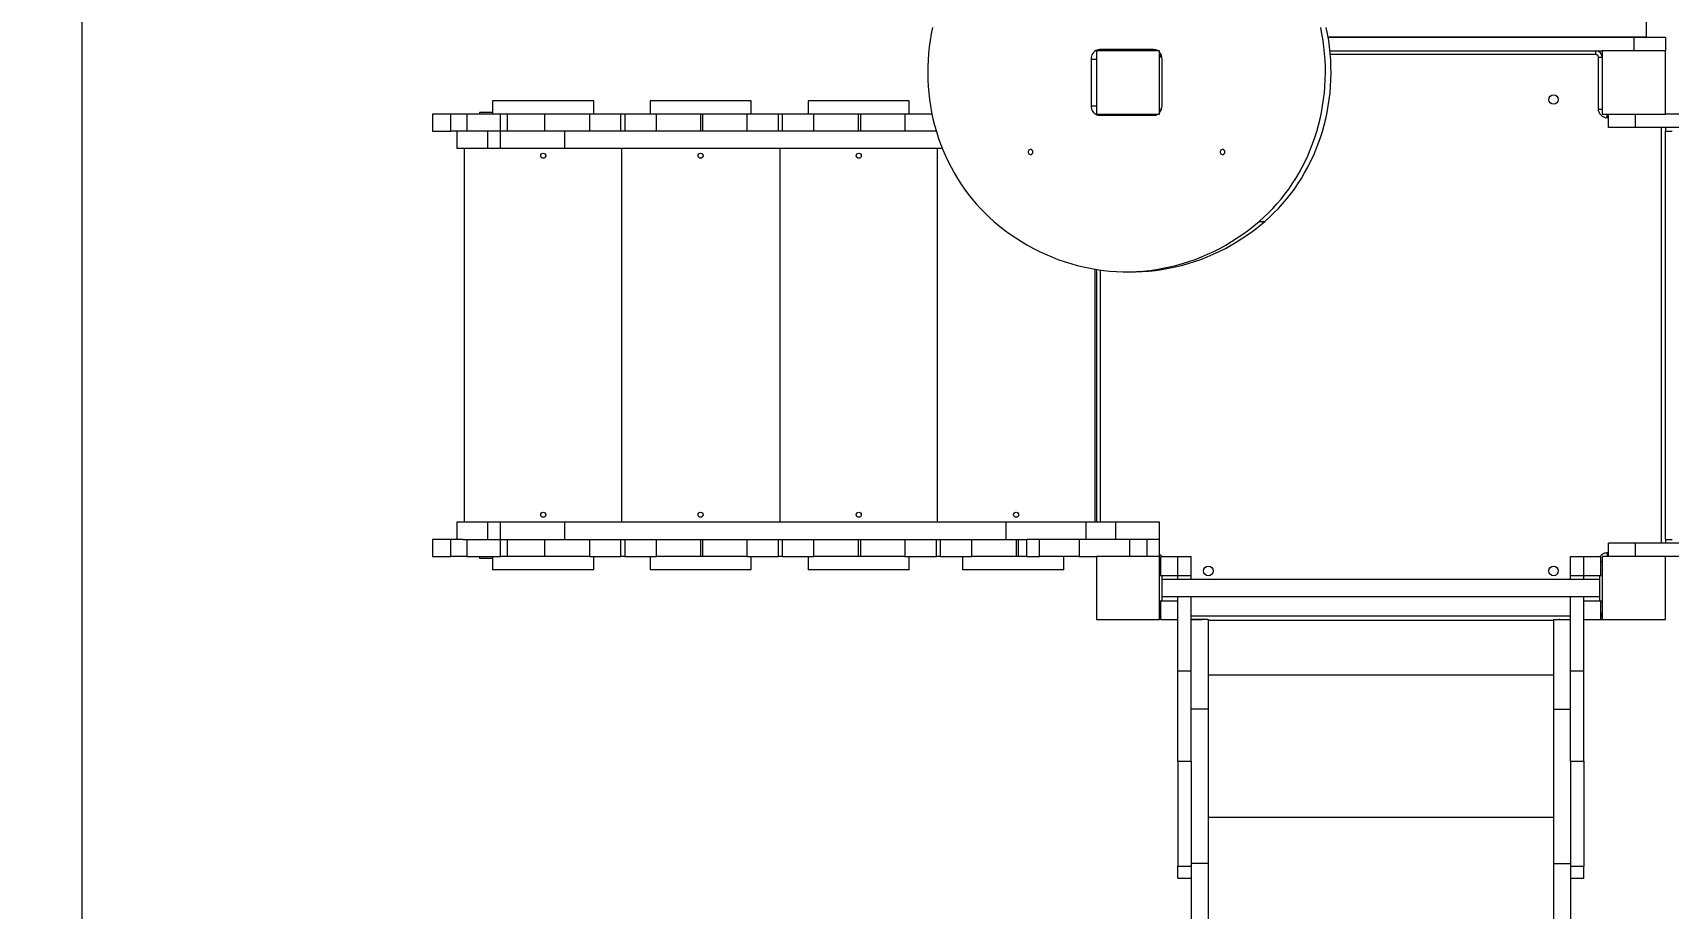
# Model space of a CAD drawing. Header units: millimetres. Extents: x -7245 to 6306, y -6696 to 5973.
# Drawn here: x -4444 to -1857, y -455 to 931 of the extents above; entities that cross this region are included whole.
import ezdxf

# ---------------------------------------------------------------- set-up
doc = ezdxf.new("R2010")
doc.units = ezdxf.units.MM
for name, color, linetype in [('DIKOM_ОБЪЕКТ', 7, 'Continuous'), ('DIKOM_РАЗМЕР_ЗОНА', 7, 'Continuous'), ('DIKOM_РАЗМЕР_ОБЪЕКТА', 7, 'Continuous')]:
    doc.layers.add(name, color=color, linetype=linetype)
doc.styles.add('style1', font='arial.ttf', dxfattribs={"width": 0.8})
doc.dimstyles.new('1-50', dxfattribs={"dimtxt": 300, "dimasz": 200, "dimexe": 100, "dimexo": 0, "dimgap": 100, "dimtad": 1, "dimtxsty": 'style1', "dimcen": 200, "dimclrd": 7, "dimclre": 7, "dimclrt": 7, "dimadec": 1, "dimazin": 2, "dimtfac": 1, "dimtmove": 0, "dimatfit": 2, "dimfxl": 0, "dimlwd": 25, "dimlwe": 18, "dimarcsym": 0})

# ---------------------------------------------------------------- blocks, each defined once
blk = doc.blocks.new('*D10')
at = {"layer": 'Defpoints', "color": 0, "transparency": 16777216}
for p in [(-4365.7, 2792.5), (4306.2, 475.6), (4306.2, -5965.3)]:
    blk.add_point(p, dxfattribs=at)
at = {"layer": 'DIKOM_РАЗМЕР_ОБЪЕКТА', "color": 7, "lineweight": 18, "transparency": 16777216}
for p, q in [((-4365.7, 2792.5), (-4365.7, -6065.3)), ((4306.2, 475.6), (4306.2, -6065.3))]:
    blk.add_line(p, q, dxfattribs=at)
at = {"layer": 'DIKOM_РАЗМЕР_ОБЪЕКТА', "color": 7, "lineweight": 25, "transparency": 16777216}
blk.add_line((-4165.7, -5965.3), (4106.2, -5965.3), dxfattribs=at)
at = {"layer": 'DIKOM_РАЗМЕР_ОБЪЕКТА', "color": 7, "transparency": 16777216}
for points in [[(-4165.7, -5931.9), (-4165.7, -5998.6), (-4365.7, -5965.3)], [(4106.2, -5931.9), (4106.2, -5998.6), (4306.2, -5965.3)]]:
    blk.add_solid(points, dxfattribs=at)
at = {"layer": 'DIKOM_РАЗМЕР_ОБЪЕКТА', "color": 7, "transparency": 16777216, "insert": (-85.8, -5712.1), "char_height": 300, "attachment_point": 5, "style": 'style1'}
blk.add_mtext('8650', dxfattribs=at)
blk = doc.blocks.new('*D11')
at = {"layer": 'Defpoints', "color": 0, "transparency": 16777216}
for p in [(-3472.3, 4472.8), (-6199.7, -2928.9), (1850.2, -2928.9)]:
    blk.add_point(p, dxfattribs=at)
at = {"layer": 'DIKOM_РАЗМЕР_ОБЪЕКТА', "color": 7, "lineweight": 18, "transparency": 16777216}
for p, q in [((-3472.3, 4472.8), (-6299.7, 4472.8)), ((1850.2, -2928.9), (-6299.7, -2928.9))]:
    blk.add_line(p, q, dxfattribs=at)
at = {"layer": 'DIKOM_РАЗМЕР_ОБЪЕКТА', "color": 7, "lineweight": 25, "transparency": 16777216}
blk.add_line((-6199.7, 4272.8), (-6199.7, -2728.9), dxfattribs=at)
at = {"layer": 'DIKOM_РАЗМЕР_ОБЪЕКТА', "color": 7, "transparency": 16777216}
for points in [[(-6233.1, 4272.8), (-6166.4, 4272.8), (-6199.7, 4472.8)], [(-6233.1, -2728.9), (-6166.4, -2728.9), (-6199.7, -2928.9)]]:
    blk.add_solid(points, dxfattribs=at)
at = {"layer": 'DIKOM_РАЗМЕР_ОБЪЕКТА', "color": 7, "transparency": 16777216, "insert": (-6452.9, 984.5), "char_height": 300, "attachment_point": 5, "rotation": 90, "style": 'style1'}
blk.add_mtext('7400', dxfattribs=at)
blk = doc.blocks.new('*D12')
at = {"layer": 'Defpoints', "color": 0, "transparency": 16777216}
for p in [(-5865.7, 123.3), (6306.2, -91.9), (6306.2, -6596.1)]:
    blk.add_point(p, dxfattribs=at)
at = {"layer": 'DIKOM_РАЗМЕР_ЗОНА', "color": 7, "lineweight": 18, "transparency": 16777216}
for p, q in [((-5865.7, 123.3), (-5865.7, -6696.1)), ((6306.2, -91.9), (6306.2, -6696.1))]:
    blk.add_line(p, q, dxfattribs=at)
at = {"layer": 'DIKOM_РАЗМЕР_ЗОНА', "color": 7, "lineweight": 25, "transparency": 16777216}
blk.add_line((-5665.7, -6596.1), (6106.2, -6596.1), dxfattribs=at)
at = {"layer": 'DIKOM_РАЗМЕР_ЗОНА', "color": 7, "transparency": 16777216}
for points in [[(-5665.7, -6562.8), (-5665.7, -6629.5), (-5865.7, -6596.1)], [(6106.2, -6562.8), (6106.2, -6629.5), (6306.2, -6596.1)]]:
    blk.add_solid(points, dxfattribs=at)
at = {"layer": 'DIKOM_РАЗМЕР_ЗОНА', "color": 7, "transparency": 16777216, "insert": (-71.2, -6343), "char_height": 300, "attachment_point": 5, "style": 'style1'}
blk.add_mtext('12150', dxfattribs=at)
blk = doc.blocks.new('*D13')
at = {"layer": 'Defpoints', "color": 0, "transparency": 16777216}
for p in [(-4231.9, 5972.8), (-6795, -4928.9), (1792.4, -4928.9)]:
    blk.add_point(p, dxfattribs=at)
at = {"layer": 'DIKOM_РАЗМЕР_ЗОНА', "color": 7, "lineweight": 18, "transparency": 16777216}
for p, q in [((-4231.9, 5972.8), (-6895, 5972.8)), ((1792.4, -4928.9), (-6895, -4928.9))]:
    blk.add_line(p, q, dxfattribs=at)
at = {"layer": 'DIKOM_РАЗМЕР_ЗОНА', "color": 7, "lineweight": 25, "transparency": 16777216}
blk.add_line((-6795, 5772.8), (-6795, -4728.9), dxfattribs=at)
at = {"layer": 'DIKOM_РАЗМЕР_ЗОНА', "color": 7, "transparency": 16777216}
for points in [[(-6828.3, 5772.8), (-6761.7, 5772.8), (-6795, 5972.8)], [(-6828.3, -4728.9), (-6761.7, -4728.9), (-6795, -4928.9)]]:
    blk.add_solid(points, dxfattribs=at)
at = {"layer": 'DIKOM_РАЗМЕР_ЗОНА', "color": 7, "transparency": 16777216, "insert": (-7048.2, 972.9), "char_height": 300, "attachment_point": 5, "rotation": 90, "style": 'style1'}
blk.add_mtext('10900', dxfattribs=at)

msp = doc.modelspace()

# ---------------------------------------------------------------- linework, layer by layer
at = {"layer": 'DIKOM_ОБЪЕКТ', "color": 7, "linetype": 'Continuous', "lineweight": 15}
for p, q in [((-1911.08, 922.896), (-2394.45, 922.896)), ((-1911.08, 922.896), (-1911.08, 901.896)), ((-1861.08, 922.896), (-1911.08, 922.896)), ((-1861.08, 922.896), (-1861.08, 901.896)), ((-2769.568, 888.896), (-2769.568, 814.896)), ((-2769.568, 888.896), (-2761.08, 888.896)), ((-2761.08, 901.896), (-2761.08, 801.896)), ((-2661.08, 901.896), (-2761.08, 901.896)), ((-2670.861, 903.896), (-2755.975, 903.896)), ((-2661.08, 801.896), (-2661.08, 901.896)), ((-2657.543, 891.896), (-2661.08, 891.896)), ((-2657.268, 814.896), (-2657.268, 888.896)), ((-2391.641, 901.896), (-1961.08, 901.896)), ((-1971.08, 895.896), (-2391.089, 895.896)), ((-1971.08, 895.896), (-1971.08, 901.896)), ((-1967.08, 809.896), (-1967.08, 891.896)), ((-1967.08, 891.896), (-1961.08, 891.896)), ((-1861.08, 901.896), (-1961.08, 901.896)), ((-1961.08, 901.896), (-1961.08, 801.896)), ((-1861.08, 801.896), (-1861.08, 901.896)), ((-3736.08, 804.896), (-3716.08, 804.896)), ((-3736.08, 801.896), (-3736.08, 804.896)), ((-3716.08, 822.896), (-3716.08, 801.896)), ((-3556.08, 822.896), (-3716.08, 822.896)), ((-3556.08, 801.896), (-3556.08, 822.896)), ((-3467.08, 822.896), (-3467.08, 801.896)), ((-3307.08, 822.896), (-3467.08, 822.896)), ((-3307.08, 801.896), (-3307.08, 822.896)), ((-3217.08, 822.896), (-3217.08, 801.896)), ((-3057.08, 822.896), (-3217.08, 822.896)), ((-3057.08, 801.896), (-3057.08, 822.896)), ((-2769.568, 814.896), (-2761.08, 814.896)), ((-2658.045, 809.896), (-2661.08, 809.896)), ((-1967.08, 809.896), (-1961.08, 809.896)), ((-3811.08, 801.896), (-3811.08, 774.896)), ((-3781.951, 801.896), (-3811.08, 801.896)), ((-3781.951, 774.896), (-3781.951, 801.896)), ((-3756.764, 801.896), (-3781.951, 801.896)), ((-3756.764, 801.896), (-3756.764, 774.896)), ((-3703.829, 801.896), (-3756.764, 801.896)), ((-3703.829, 774.896), (-3703.829, 801.896)), ((-3693.041, 801.896), (-3703.829, 801.896)), ((-3693.041, 801.896), (-3693.041, 774.896)), ((-3634.13, 801.896), (-3693.041, 801.896)), ((-3634.13, 801.896), (-3634.13, 774.896)), ((-3563.08, 801.896), (-3634.13, 801.896)), ((-3563.08, 801.896), (-3563.08, 774.896)), ((-3513.08, 801.896), (-3563.08, 801.896)), ((-3513.08, 774.896), (-3513.08, 801.896)), ((-3507.08, 801.896), (-3513.08, 801.896)), ((-3507.08, 801.896), (-3507.08, 774.896)), ((-3457.08, 801.896), (-3507.08, 801.896)), ((-3457.08, 774.896), (-3457.08, 801.896)), ((-3387.08, 801.896), (-3457.08, 801.896)), ((-3387.08, 801.896), (-3387.08, 774.896)), ((-3384.08, 801.896), (-3387.08, 801.896)), ((-3384.08, 801.896), (-3384.08, 774.896)), ((-3314.08, 801.896), (-3384.08, 801.896)), ((-3314.08, 801.896), (-3314.08, 774.896)), ((-3264.08, 801.896), (-3314.08, 801.896)), ((-3264.08, 774.896), (-3264.08, 801.896)), ((-3258.08, 801.896), (-3264.08, 801.896)), ((-3258.08, 801.896), (-3258.08, 774.896)), ((-3208.08, 801.896), (-3258.08, 801.896)), ((-3208.08, 774.896), (-3208.08, 801.896)), ((-3138.08, 801.896), (-3208.08, 801.896)), ((-3138.08, 801.896), (-3138.08, 774.896)), ((-3134.08, 801.896), (-3138.08, 801.896)), ((-3134.08, 801.896), (-3134.08, 774.896)), ((-3064.08, 801.896), (-3134.08, 801.896)), ((-3064.08, 801.896), (-3064.08, 774.896)), ((-3021.187, 801.896), (-3064.08, 801.896)), ((-2761.08, 801.896), (-2661.08, 801.896)), ((-2755.975, 799.896), (-2670.861, 799.896)), ((-1961.08, 801.896), (-1861.08, 801.896)), ((-1953.08, 795.896), (-1953.08, 801.896)), ((-1951.08, 795.896), (-1953.08, 795.896)), ((-1951.08, 780.896), (-1951.08, 801.896)), ((-1908.676, 780.896), (-1951.08, 780.896)), ((-1908.676, 780.896), (-1908.676, 801.896)), ((-1577.344, 780.896), (-1908.676, 780.896)), ((-1867.08, 122.896), (-1867.08, 780.896)), ((-1577.344, 801.896), (-1861.08, 801.896)), ((-1861.08, 780.896), (-1861.08, 774.896)), ((-3811.08, 774.896), (-3781.951, 774.896)), ((-3763.434, 774.896), (-3781.951, 774.896)), ((-3772.973, 774.896), (-3772.973, 747.896)), ((-3772.325, 747.896), (-3772.325, 774.896)), ((-3723.667, 774.896), (-3763.434, 774.896)), ((-3723.667, 747.896), (-3723.667, 774.896)), ((-3703.539, 774.896), (-3723.667, 774.896)), ((-3703.539, 747.896), (-3703.539, 774.896)), ((-3601.67, 774.896), (-3703.539, 774.896)), ((-3601.67, 747.896), (-3601.67, 774.896)), ((-3014.39, 774.896), (-3601.67, 774.896)), ((-1861.08, 774.896), (-1850.246, 774.896)), ((-1861.08, 128.896), (-1861.08, 774.896)), ((-3772.973, 747.896), (-3772.325, 747.896)), ((-3772.325, 747.896), (-3723.667, 747.896)), ((-3761.08, 747.896), (-3761.08, 155.896)), ((-3723.667, 747.896), (-3703.539, 747.896)), ((-3703.539, 747.896), (-3601.67, 747.896)), ((-3601.67, 747.896), (-3005.015, 747.896)), ((-3512.08, 747.896), (-3512.08, 155.896)), ((-3262.08, 747.896), (-3262.08, 155.896)), ((-3013.08, 747.896), (-3013.08, 155.896)), ((-2503.562, 632.004), (-2494.683, 632.004)), ((-2763.08, 155.896), (-2763.08, 556.414)), ((-2761.08, 556.096), (-2761.08, 155.896)), ((-2755.08, 555.222), (-2755.08, 155.896)), ((-2713.418, 552.406), (-2704.538, 552.406)), ((-3772.973, 155.896), (-3772.973, 128.896)), ((-3772.325, 155.896), (-3772.973, 155.896)), ((-3772.325, 128.896), (-3772.325, 155.896)), ((-3723.667, 155.896), (-3772.325, 155.896)), ((-3723.667, 128.896), (-3723.667, 155.896)), ((-3703.539, 155.896), (-3723.667, 155.896)), ((-3703.539, 128.896), (-3703.539, 155.896)), ((-3601.67, 155.896), (-3703.539, 155.896)), ((-3601.67, 128.896), (-3601.67, 155.896)), ((-2903.625, 155.896), (-3601.67, 155.896)), ((-2903.625, 128.896), (-2903.625, 155.896)), ((-2777.101, 155.896), (-2903.625, 155.896)), ((-2777.101, 128.896), (-2777.101, 155.896)), ((-2731.08, 155.896), (-2777.101, 155.896)), ((-2731.08, 155.896), (-2731.08, 128.896)), ((-2661.08, 155.896), (-2731.08, 155.896)), ((-2661.08, 128.896), (-2661.08, 155.896)), ((-3811.08, 128.896), (-3811.08, 101.896)), ((-3781.951, 128.896), (-3811.08, 128.896)), ((-3781.951, 101.896), (-3781.951, 128.896)), ((-3763.434, 128.896), (-3781.951, 128.896)), ((-3763.434, 128.896), (-3723.667, 128.896)), ((-3756.764, 128.896), (-3756.764, 101.896)), ((-3723.667, 128.896), (-3703.539, 128.896)), ((-3703.829, 101.896), (-3703.829, 128.896)), ((-3703.539, 128.896), (-3601.67, 128.896)), ((-3693.041, 128.896), (-3693.041, 101.896)), ((-3634.13, 128.896), (-3634.13, 101.896)), ((-3601.67, 128.896), (-2903.625, 128.896)), ((-3563.08, 128.896), (-3563.08, 101.896)), ((-3513.08, 101.896), (-3513.08, 128.896)), ((-3507.08, 128.896), (-3507.08, 101.896)), ((-3457.08, 101.896), (-3457.08, 128.896)), ((-3387.08, 128.896), (-3387.08, 101.896)), ((-3384.08, 128.896), (-3384.08, 101.896)), ((-3314.08, 128.896), (-3314.08, 101.896)), ((-3264.08, 101.896), (-3264.08, 128.896)), ((-3258.08, 128.896), (-3258.08, 101.896)), ((-3208.08, 101.896), (-3208.08, 128.896)), ((-3138.08, 128.896), (-3138.08, 101.896)), ((-3134.08, 128.896), (-3134.08, 101.896)), ((-3064.08, 128.896), (-3064.08, 101.896)), ((-3014.08, 101.896), (-3014.08, 128.896)), ((-3008.08, 128.896), (-3008.08, 101.896)), ((-2958.08, 101.896), (-2958.08, 128.896)), ((-2903.625, 128.896), (-2870.744, 128.896)), ((-2888.08, 128.896), (-2888.08, 101.896)), ((-2885.08, 128.896), (-2885.08, 101.896)), ((-2871.538, 128.896), (-2871.538, 101.896)), ((-2851.362, 128.896), (-2870.744, 128.896)), ((-2851.362, 101.896), (-2851.362, 128.896)), ((-2788.259, 128.896), (-2851.362, 128.896)), ((-2788.259, 128.896), (-2788.259, 101.896)), ((-2708.435, 128.896), (-2788.259, 128.896)), ((-2708.435, 101.896), (-2708.435, 128.896)), ((-2681.252, 128.896), (-2708.435, 128.896)), ((-2681.252, 128.896), (-2681.252, 101.896)), ((-2661.252, 128.896), (-2681.252, 128.896)), ((-2661.252, 128.896), (-2661.08, 128.896)), ((-2661.252, 101.896), (-2661.252, 128.896)), ((-2661.08, 101.896), (-2661.08, 128.896)), ((-1953.08, 107.896), (-1953.08, 101.896)), ((-1953.08, 107.896), (-1951.08, 107.896)), ((-1951.08, 101.896), (-1951.08, 122.896)), ((-1908.676, 122.896), (-1951.08, 122.896)), ((-1908.676, 101.896), (-1908.676, 122.896)), ((-1577.344, 122.896), (-1908.676, 122.896)), ((-1861.08, 128.896), (-1861.08, 122.896)), ((-1861.08, 128.896), (-1850.246, 128.896)), ((-3811.08, 101.896), (-3781.951, 101.896)), ((-3756.764, 101.896), (-3781.951, 101.896)), ((-3756.764, 101.896), (-3703.829, 101.896)), ((-3736.08, 98.896), (-3736.08, 101.896)), ((-3716.08, 98.896), (-3736.08, 98.896)), ((-3716.08, 101.896), (-3716.08, 80.896)), ((-3556.08, 80.896), (-3716.08, 80.896)), ((-3693.041, 101.896), (-3703.829, 101.896)), ((-3634.13, 101.896), (-3693.041, 101.896)), ((-3563.08, 101.896), (-3634.13, 101.896)), ((-3563.08, 101.896), (-3513.08, 101.896)), ((-3556.08, 80.896), (-3556.08, 101.896)), ((-3507.08, 101.896), (-3513.08, 101.896)), ((-3507.08, 101.896), (-3457.08, 101.896)), ((-3467.08, 101.896), (-3467.08, 80.896)), ((-3307.08, 80.896), (-3467.08, 80.896)), ((-3387.08, 101.896), (-3457.08, 101.896)), ((-3384.08, 101.896), (-3387.08, 101.896)), ((-3314.08, 101.896), (-3384.08, 101.896)), ((-3314.08, 101.896), (-3264.08, 101.896)), ((-3307.08, 80.896), (-3307.08, 101.896)), ((-3258.08, 101.896), (-3264.08, 101.896)), ((-3258.08, 101.896), (-3208.08, 101.896)), ((-3217.08, 101.896), (-3217.08, 80.896)), ((-3057.08, 80.896), (-3217.08, 80.896)), ((-3138.08, 101.896), (-3208.08, 101.896)), ((-3134.08, 101.896), (-3138.08, 101.896)), ((-3064.08, 101.896), (-3134.08, 101.896)), ((-3064.08, 101.896), (-3014.08, 101.896)), ((-3057.08, 80.896), (-3057.08, 101.896)), ((-3008.08, 101.896), (-3014.08, 101.896)), ((-3008.08, 101.896), (-2958.08, 101.896)), ((-2972.859, 101.896), (-2972.859, 80.896)), ((-2812.859, 80.896), (-2972.859, 80.896)), ((-2888.08, 101.896), (-2958.08, 101.896)), ((-2885.08, 101.896), (-2888.08, 101.896)), ((-2871.538, 101.896), (-2885.08, 101.896)), ((-2871.538, 101.896), (-2851.362, 101.896)), ((-2788.259, 101.896), (-2851.362, 101.896)), ((-2812.859, 80.896), (-2812.859, 101.896)), ((-2788.259, 101.896), (-2761.08, 101.896)), ((-2761.08, 101.896), (-2761.08, 1.896)), ((-2661.08, 101.896), (-2761.08, 101.896)), ((-2661.08, 1.896), (-2661.08, 101.896)), ((-2659.08, 93.896), (-2661.08, 93.896)), ((-2659.08, 101.896), (-2632.08, 101.896)), ((-2659.08, 71.895), (-2659.08, 101.896)), ((-2632.08, 71.895), (-2632.08, 101.896)), ((-2632.08, 101.895), (-2611.08, 101.895)), ((-2632.08, 71.895), (-2632.08, 101.895)), ((-2611.08, 71.895), (-2611.08, 101.895)), ((-2011.08, 101.895), (-1990.08, 101.895)), ((-2011.08, 71.895), (-2011.08, 101.895)), ((-1990.08, 101.896), (-1963.08, 101.896)), ((-1990.08, 71.895), (-1990.08, 101.896)), ((-1990.08, 71.895), (-1990.08, 101.895)), ((-1963.08, 71.895), (-1963.08, 101.896)), ((-1963.08, 93.896), (-1961.08, 93.896)), ((-1861.08, 101.896), (-1961.08, 101.896)), ((-1961.08, 101.896), (-1961.08, 1.896)), ((-1577.344, 101.896), (-1861.08, 101.896)), ((-1861.08, 1.896), (-1861.08, 101.896)), ((-2661.08, 71.896), (-2657.08, 71.896)), ((-2657.08, 31.896), (-2657.08, 71.896)), ((-2657.08, 71.895), (-2632.08, 71.895)), ((-1965.08, 65.396), (-2657.08, 65.396)), ((-2632.08, 65.396), (-2632.08, 71.895)), ((-2632.08, 71.895), (-2611.08, 71.895)), ((-2611.08, 65.396), (-2611.08, 71.895)), ((-2011.08, 71.895), (-1990.08, 71.895)), ((-2011.08, 65.396), (-2011.08, 71.895)), ((-1990.08, 65.396), (-1990.08, 71.895)), ((-1990.08, 71.895), (-1965.08, 71.895)), ((-1965.08, 71.896), (-1961.08, 71.896)), ((-1965.08, 31.896), (-1965.08, 71.896)), ((-2661.08, 31.896), (-2657.08, 31.896)), ((-2659.08, 1.899), (-2659.08, 31.898)), ((-2657.08, 38.396), (-1965.08, 38.396)), ((-2657.08, 31.898), (-2632.08, 31.898)), ((-2632.08, 31.898), (-2632.08, 38.396)), ((-2632.08, -79.255), (-2632.08, 38.396)), ((-2611.08, -79.255), (-2611.08, 38.396)), ((-2011.08, -79.255), (-2011.08, 38.396)), ((-1990.08, 31.898), (-1990.08, 38.396)), ((-1990.08, -79.255), (-1990.08, 38.396)), ((-1990.08, 31.898), (-1965.08, 31.898)), ((-1965.08, 31.896), (-1961.08, 31.896)), ((-1963.08, 1.899), (-1963.08, 31.898)), ((-2761.08, 1.896), (-2661.08, 1.896)), ((-2659.08, 11.896), (-2661.08, 11.896)), ((-2659.08, 1.896), (-2661.08, 1.896)), ((-2659.08, 1.899), (-2632.08, 1.899)), ((-2659.08, 1.899), (-2659.08, 1.889)), ((-2659.08, 1.889), (-2632.08, 1.889)), ((-2611.08, 7.896), (-2011.08, 7.896)), ((-2611.08, 1.896), (-2593.58, 1.896)), ((-2584.08, 1.895), (-2611.08, 1.895)), ((-2593.58, 1.896), (-2593.58, 3.395)), ((-2584.08, 1.895), (-2584.08, -139.98)), ((-2038.08, 0.395), (-2584.08, 0.395)), ((-2038.08, 1.895), (-2011.08, 1.895)), ((-2038.08, 1.895), (-2038.08, -139.98)), ((-2028.58, 1.896), (-2028.58, 3.395)), ((-2028.58, 1.896), (-2011.08, 1.896)), ((-1990.08, 1.899), (-1963.08, 1.899)), ((-1990.08, 1.889), (-1963.08, 1.889)), ((-1963.08, 11.896), (-1961.08, 11.896)), ((-1963.08, 1.899), (-1963.08, 1.889)), ((-1963.08, 1.896), (-1961.08, 1.896)), ((-1961.08, 1.896), (-1861.08, 1.896)), ((-2632.08, -79.255), (-2611.08, -79.255)), ((-2632.08, -222.006), (-2632.08, -79.255)), ((-2611.08, -222.006), (-2611.08, -79.255)), ((-2038.08, -86.144), (-2584.08, -86.144)), ((-2011.08, -79.255), (-1990.08, -79.255)), ((-2011.08, -222.006), (-2011.08, -79.255)), ((-1990.08, -222.006), (-1990.08, -79.255)), ((-2584.08, -139.98), (-2611.08, -139.98)), ((-2584.08, -139.98), (-2584.08, -383.914)), ((-2038.08, -139.98), (-2011.08, -139.98)), ((-2038.08, -139.98), (-2038.08, -383.914)), ((-2632.08, -222.006), (-2611.08, -222.006)), ((-2632.08, -222.006), (-2632.08, -388.149)), ((-2611.08, -222.006), (-2611.08, -385.411)), ((-2011.08, -222.006), (-1990.08, -222.006)), ((-2011.08, -222.006), (-2011.08, -385.411)), ((-1990.08, -222.006), (-1990.08, -388.149)), ((-2038.08, -311.12), (-2584.08, -311.12)), ((-2584.08, -383.914), (-2611.08, -383.914)), ((-2611.08, -385.411), (-2611.08, -1066.972)), ((-2584.08, -383.914), (-2584.08, -1066.972)), ((-2038.08, -383.914), (-2011.08, -383.914)), ((-2038.08, -383.914), (-2038.08, -1066.972)), ((-2011.08, -385.411), (-2011.08, -1066.972)), ((-2632.08, -388.149), (-2611.08, -388.149)), ((-2632.08, -407.011), (-2632.08, -388.149)), ((-2632.08, -407.011), (-2611.08, -407.011)), ((-2011.08, -388.149), (-1990.08, -388.149)), ((-2011.08, -407.011), (-1990.08, -407.011)), ((-1990.08, -407.011), (-1990.08, -388.149))]:
    msp.add_line(p, q, dxfattribs=at)
at = {"layer": 'DIKOM_ОБЪЕКТ', "color": 7, "linetype": 'Continuous', "lineweight": 15, "flags": 128}
for points in [[(-3020.458, 938.753), (-3022.504, 928.595), (-3024.229, 918.366), (-3025.631, 908.076), (-3026.71, 897.739), (-3027.462, 887.366), (-3027.889, 876.972), (-3027.988, 866.567), (-3027.76, 856.164), (-3027.206, 845.776), (-3026.325, 835.417), (-3025.12, 825.096), (-3023.59, 814.829), (-3021.739, 804.625), (-3019.569, 794.499), (-3017.081, 784.462), (-3014.28, 774.527), (-3011.168, 764.704), (-3007.749, 755.007), (-3004.028, 745.446), (-3000.008, 736.033), (-2995.695, 726.78), (-2991.093, 717.697), (-2986.21, 708.796), (-2981.049, 700.088), (-2975.617, 691.582), (-2969.922, 683.289), (-2963.969, 675.218), (-2957.767, 667.381), (-2951.321, 659.786), (-2944.641, 652.442), (-2937.734, 645.358), (-2930.609, 638.543), (-2923.274, 632.004)], [(-2503.562, 632.004), (-2496.227, 638.543), (-2489.102, 645.358), (-2482.195, 652.442), (-2475.515, 659.786), (-2469.069, 667.381), (-2462.867, 675.218), (-2456.914, 683.289), (-2451.219, 691.582), (-2445.787, 700.088), (-2440.626, 708.796), (-2435.743, 717.697), (-2431.141, 726.78), (-2426.828, 736.033), (-2422.808, 745.446), (-2419.087, 755.007), (-2415.668, 764.704), (-2412.556, 774.527), (-2409.754, 784.462), (-2407.267, 794.499), (-2405.097, 804.625), (-2403.246, 814.829), (-2401.716, 825.096), (-2400.511, 835.417), (-2399.63, 845.776), (-2399.076, 856.164), (-2398.848, 866.567), (-2398.947, 876.972), (-2399.374, 887.366), (-2400.126, 897.739), (-2401.205, 908.076), (-2402.607, 918.366), (-2404.332, 928.595), (-2406.378, 938.753)], [(-2494.683, 632.004), (-2487.347, 638.543), (-2480.222, 645.358), (-2473.315, 652.442), (-2466.635, 659.786), (-2460.19, 667.381), (-2453.987, 675.218), (-2448.034, 683.289), (-2442.339, 691.582), (-2436.907, 700.088), (-2431.747, 708.796), (-2426.863, 717.697), (-2422.261, 726.78), (-2417.948, 736.033), (-2413.929, 745.446), (-2410.207, 755.007), (-2406.788, 764.704), (-2403.676, 774.527), (-2400.875, 784.462), (-2398.388, 794.499), (-2396.217, 804.625), (-2394.366, 814.829), (-2392.837, 825.096), (-2391.631, 835.417), (-2390.751, 845.776), (-2390.196, 856.164), (-2389.968, 866.567), (-2390.068, 876.972), (-2390.494, 887.366), (-2391.247, 897.739), (-2392.325, 908.076), (-2393.728, 918.366), (-2395.452, 928.595), (-2397.498, 938.753)], [(-2755.975, 903.896), (-2758.101, 903.711), (-2760.175, 903.161), (-2762.146, 902.261), (-2763.965, 901.031), (-2765.587, 899.502), (-2766.972, 897.713), (-2768.086, 895.706), (-2768.903, 893.531), (-2769.4, 891.242), (-2769.568, 888.896)], [(-2769.568, 814.896), (-2769.4, 812.549), (-2768.903, 810.261), (-2768.086, 808.086), (-2766.972, 806.079), (-2765.587, 804.289), (-2763.965, 802.76), (-2762.146, 801.531), (-2760.175, 800.63), (-2758.101, 800.081), (-2755.975, 799.896)], [(-2861.617, 741.896), (-2861.778, 743.075), (-2862.247, 744.149), (-2862.982, 745.023), (-2863.918, 745.619), (-2864.971, 745.885), (-2866.049, 745.796), (-2867.054, 745.36), (-2867.899, 744.616), (-2868.508, 743.631), (-2868.826, 742.492), (-2868.826, 741.299), (-2868.508, 740.16), (-2867.899, 739.175), (-2867.054, 738.432), (-2866.049, 737.996), (-2864.971, 737.907), (-2863.918, 738.172), (-2862.982, 738.768), (-2862.247, 739.642), (-2861.778, 740.717), (-2861.617, 741.896)], [(-2557.969, 741.896), (-2558.13, 743.075), (-2558.599, 744.149), (-2559.334, 745.023), (-2560.27, 745.619), (-2561.323, 745.885), (-2562.401, 745.796), (-2563.407, 745.36), (-2564.251, 744.616), (-2564.86, 743.631), (-2565.179, 742.492), (-2565.179, 741.299), (-2564.86, 740.16), (-2564.251, 739.175), (-2563.407, 738.432), (-2562.401, 737.996), (-2561.323, 737.907), (-2560.27, 738.172), (-2559.334, 738.768), (-2558.599, 739.642), (-2558.13, 740.717), (-2557.969, 741.896)], [(-2923.274, 632.004), (-2914.885, 625.014), (-2906.305, 618.312), (-2897.542, 611.905), (-2888.604, 605.8), (-2879.501, 600), (-2870.239, 594.513), (-2860.83, 589.342), (-2851.279, 584.495), (-2841.599, 579.974), (-2831.797, 575.784), (-2821.882, 571.929), (-2811.866, 568.413), (-2801.755, 565.239), (-2791.56, 562.41), (-2781.292, 559.928), (-2770.959, 557.797), (-2760.572, 556.018), (-2750.139, 554.592), (-2739.672, 553.522), (-2729.181, 552.808), (-2718.674, 552.451), (-2708.162, 552.451), (-2697.655, 552.808), (-2687.164, 553.522), (-2676.697, 554.592), (-2666.264, 556.018), (-2655.877, 557.797), (-2645.544, 559.928), (-2635.276, 562.41), (-2625.081, 565.239), (-2614.97, 568.413), (-2604.953, 571.929), (-2595.039, 575.784), (-2585.237, 579.974), (-2575.556, 584.495), (-2566.006, 589.342), (-2556.596, 594.513), (-2547.335, 600), (-2538.232, 605.8), (-2529.294, 611.905), (-2520.531, 618.312), (-2511.951, 625.014), (-2503.562, 632.004)], [(-2704.538, 552.406), (-2699.282, 552.451), (-2688.776, 552.808), (-2678.284, 553.522), (-2667.817, 554.592), (-2657.385, 556.018), (-2646.997, 557.797), (-2636.664, 559.928), (-2626.396, 562.41), (-2616.202, 565.239), (-2606.091, 568.413), (-2596.074, 571.929), (-2586.159, 575.784), (-2576.357, 579.974), (-2566.677, 584.495), (-2557.127, 589.342), (-2547.717, 594.513), (-2538.456, 600), (-2529.352, 605.8), (-2520.414, 611.905), (-2511.651, 618.312), (-2503.071, 625.014), (-2494.683, 632.004)]]:
    msp.add_lwpolyline(points, dxfattribs=at)
at = {"layer": 'DIKOM_ОБЪЕКТ', "color": 7, "linetype": 'Continuous', "lineweight": 15}
for centre, radius in [((-2038.08, 824.896), 7.5), ((-3636.08, 735.896), 4), ((-3387.08, 735.896), 4), ((-3137.08, 735.896), 4), ((-3636.08, 167.896), 4), ((-3387.08, 167.896), 4), ((-3137.08, 167.896), 4), ((-2888.08, 167.896), 4), ((-2584.08, 78.896), 7.5), ((-2038.08, 78.896), 7.5)]:
    msp.add_circle(centre, radius, dxfattribs=at)
for centre, radius, start, end in [((-3101.08, 922.896), 1209.999, 0.047391, 30.952609), ((-1892.082, 923.896), 1, 270, 0.047391), ((-1892.082, 923.897), 1.001, 270.025139, 0.002164), ((-2747.042, 891.218), 12.677, 90.240868, 122.622392), ((-2670.914, 891.218), 12.677, 57.377608, 89.759132), ((-2673.07, 889.019), 15.802, 359.553483, 40.645894), ((-2651.08, 891.896), 10, 147.876406, 180), ((-1971.08, 891.896), 10, 0, 90), ((-2673.117, 814.79), 15.849, 319.417697, 0.382927), ((-2747.043, 812.566), 12.67, 237.364044, 269.765283), ((-2670.913, 812.566), 12.67, 270.234717, 302.635956), ((-2651.08, 11.896), 10, 180, 216.869898), ((-1971.08, 11.896), 10, 323.130102, 0)]:
    msp.add_arc(centre, radius, start, end, dxfattribs=at)
for points, knots in [([(-2394.627, 923.896), (-2387.87, 923.896), (-2373.404, 923.896), (-2350.937, 923.896), (-2327.37, 923.896), (-2303.708, 923.896), (-2280.072, 923.896), (-2256.568, 923.896), (-2233.273, 923.896), (-2210.23, 923.896), (-2187.471, 923.896), (-2165.065, 923.896), (-2143.115, 923.896), (-2121.725, 923.896), (-2100.967, 923.896), (-2080.889, 923.896), (-2061.509, 923.896), (-2042.883, 923.896), (-2025.095, 923.896), (-2008.231, 923.897), (-1992.35, 923.897), (-1977.5, 923.897), (-1963.685, 923.897), (-1950.939, 923.897), (-1939.318, 923.897), (-1928.879, 923.897), (-1920.099, 923.897), (-1912.799, 923.897), (-1906.79, 923.897), (-1901.721, 923.897), (-1897.61, 923.897), (-1894.489, 923.897), (-1892.367, 923.897), (-1891.273, 923.897), (-1891.137, 923.897), (-1891.082, 923.897)], [0, 0, 0, 0, 0.02779251, 0.05949874, 0.09130495, 0.12316221, 0.15501972, 0.18682603, 0.2185323, 0.25023836, 0.28204518, 0.31390232, 0.34575971, 0.37756575, 0.40927241, 0.44097847, 0.47278496, 0.50464215, 0.53649944, 0.5683059, 0.60001221, 0.6317187, 0.66352492, 0.69538222, 0.72723939, 0.75904576, 0.79075198, 0.8180187, 0.84543002, 0.87287379, 0.9003176, 0.927729, 0.95461858, 0.98150801, 1, 1, 1, 1]), ([(-1967.08, 891.896), (-1967.134, 892.399), (-1967.216, 893.173), (-1967.714, 894.105), (-1968.231, 894.745), (-1968.872, 895.262), (-1969.803, 895.76), (-1970.577, 895.842), (-1971.08, 895.896)], [0, 0, 0, 0, 0.23947165, 0.36839328, 0.50003382, 0.63167437, 0.76052835, 1, 1, 1, 1]), ([(-1953.08, 795.896), (-1953.934, 795.941), (-1955.693, 796.035), (-1958.302, 796.814), (-1960.811, 798.105), (-1963.05, 799.926), (-1964.871, 802.165), (-1966.162, 804.674), (-1966.941, 807.283), (-1967.035, 809.042), (-1967.08, 809.896)], [0, 0, 0, 0, 0.11652623, 0.24002179, 0.36865893, 0.49999916, 0.63136995, 0.7599971, 0.88347179, 1, 1, 1, 1]), ([(-2661.08, 105.338), (-2660.417, 104.854), (-2659.092, 103.884), (-2658.122, 102.559), (-2657.638, 101.896)], [0, 0, 0, 0, 0.49996219, 1, 1, 1, 1]), ([(-1964.523, 101.896), (-1964.033, 102.551), (-1962.965, 103.979), (-1960.803, 105.68), (-1958.304, 106.98), (-1955.692, 107.756), (-1953.934, 107.85), (-1953.08, 107.896)], [0, 0, 0, 0, 0.18229943, 0.39709376, 0.60746744, 0.80943255, 1, 1, 1, 1])]:
    msp.add_open_spline(points, degree=3, knots=knots, dxfattribs=at)

# ---------------------------------------------------------------- dimensions: what is measured, and where the dimension line sits
at = {"layer": 'DIKOM_РАЗМЕР_ЗОНА'}
dim = msp.add_linear_dim(base=(-6795.001, -4928.879), p1=(-4231.865, 5972.834), p2=(1792.398, -4928.879), angle=90, text='10900', dimstyle='1-50', dxfattribs=at)
dim.commit()
dim.dimension.update_dxf_attribs({"geometry": '*D13', "text_midpoint": (-6795.001, 972.936), "dimtype": 160})
dim = msp.add_linear_dim(base=(6306.184, -6596.144), p1=(-5865.714, 123.344), p2=(6306.184, -91.922), text='12150', dimstyle='1-50', dxfattribs=at)
dim.commit()
dim.dimension.update_dxf_attribs({"geometry": '*D12', "text_midpoint": (-71.192, -6596.144), "dimtype": 160})
at = {"layer": 'DIKOM_РАЗМЕР_ОБЪЕКТА'}
dim = msp.add_linear_dim(base=(-6199.728, -2928.864), p1=(-3472.315, 4472.834), p2=(1850.213, -2928.864), angle=90, text='7400', dimstyle='1-50', dxfattribs=at)
dim.commit()
dim.dimension.update_dxf_attribs({"geometry": '*D11', "text_midpoint": (-6199.728, 984.539), "dimtype": 160})
dim = msp.add_linear_dim(base=(4306.158, -5965.268), p1=(-4365.714, 2792.532), p2=(4306.158, 475.605), text='8650', dimstyle='1-50', dxfattribs=at)
dim.commit()
dim.dimension.update_dxf_attribs({"geometry": '*D10', "text_midpoint": (-85.784, -5965.268), "dimtype": 160})

doc.saveas('drawing.dxf')
